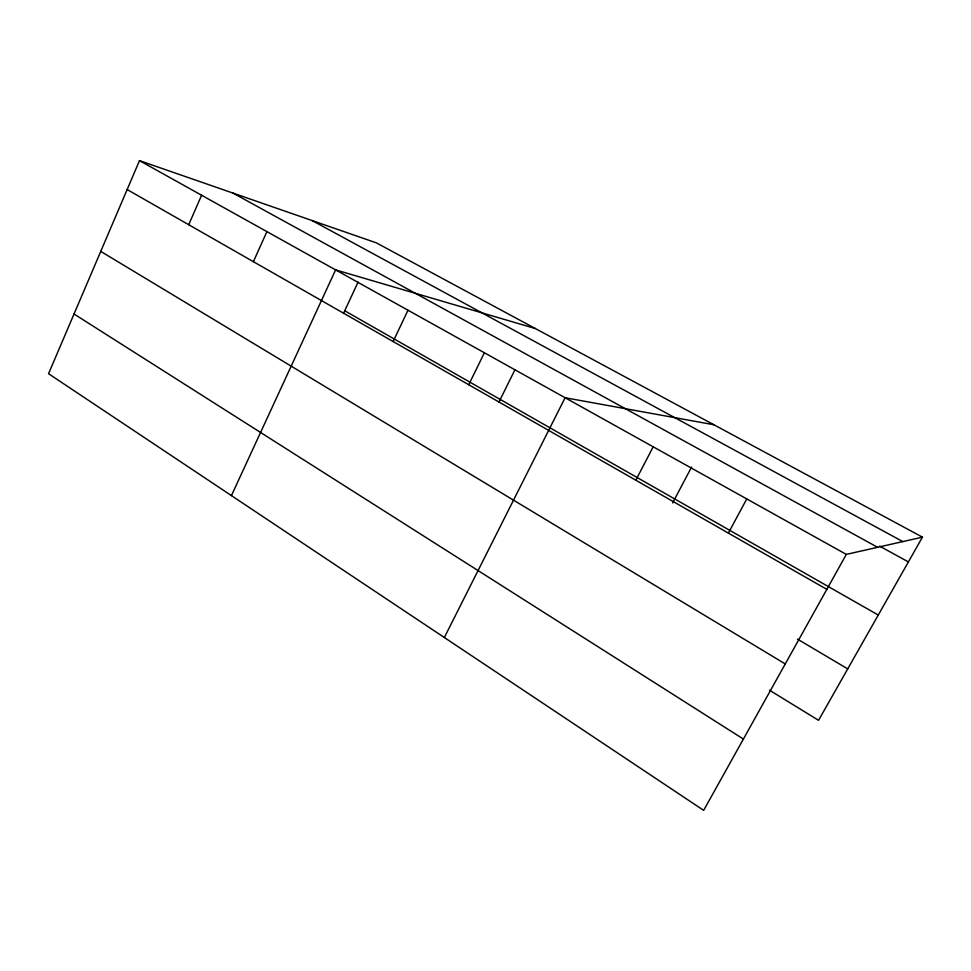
<?xml version="1.0" encoding="UTF-8"?>
<svg xmlns="http://www.w3.org/2000/svg" width="971" height="971" viewBox="0 0 971 971"><rect width="100%" height="100%" fill="white"/><g stroke="black" fill="none" stroke-linecap="round" stroke-linejoin="round"><path stroke-width="1.46" d="M922.45 537.145L376.347 242.847L139.484 160.64L48.55 373.714L703.659 810.36L846.324 554.392L922.45 537.145L818.553 720.324L769.493 690.199M188.714 224.714L201.604 195.244M253.395 261.672L266.904 231.62M231.426 495.611L335.602 269.889L535.312 328.526M343.479 313.451L358.056 282.148M393.134 341.525L407.99 310.222M468.75 384.747L484.383 352.764M498.936 402.115L514.873 369.89M444.342 637.522L565.098 397.734L713.879 424.752M635.823 480.208L653.192 446.818M672.66 502.917L691.595 467.002M728.371 533.103L746.76 498.936M312.164 220.575L902.812 541.6M879.58 546.115L908.395 561.93M233.028 193.108L877.614 547.304M139.484 160.64L846.324 554.392M344.729 310.769L878.27 615.044M127.152 189.539L826.831 589.361M797.47 639.112L847.719 668.885M100.753 251.392L785.26 663.946M74.027 314.009L743.398 739.065"/></g></svg>
